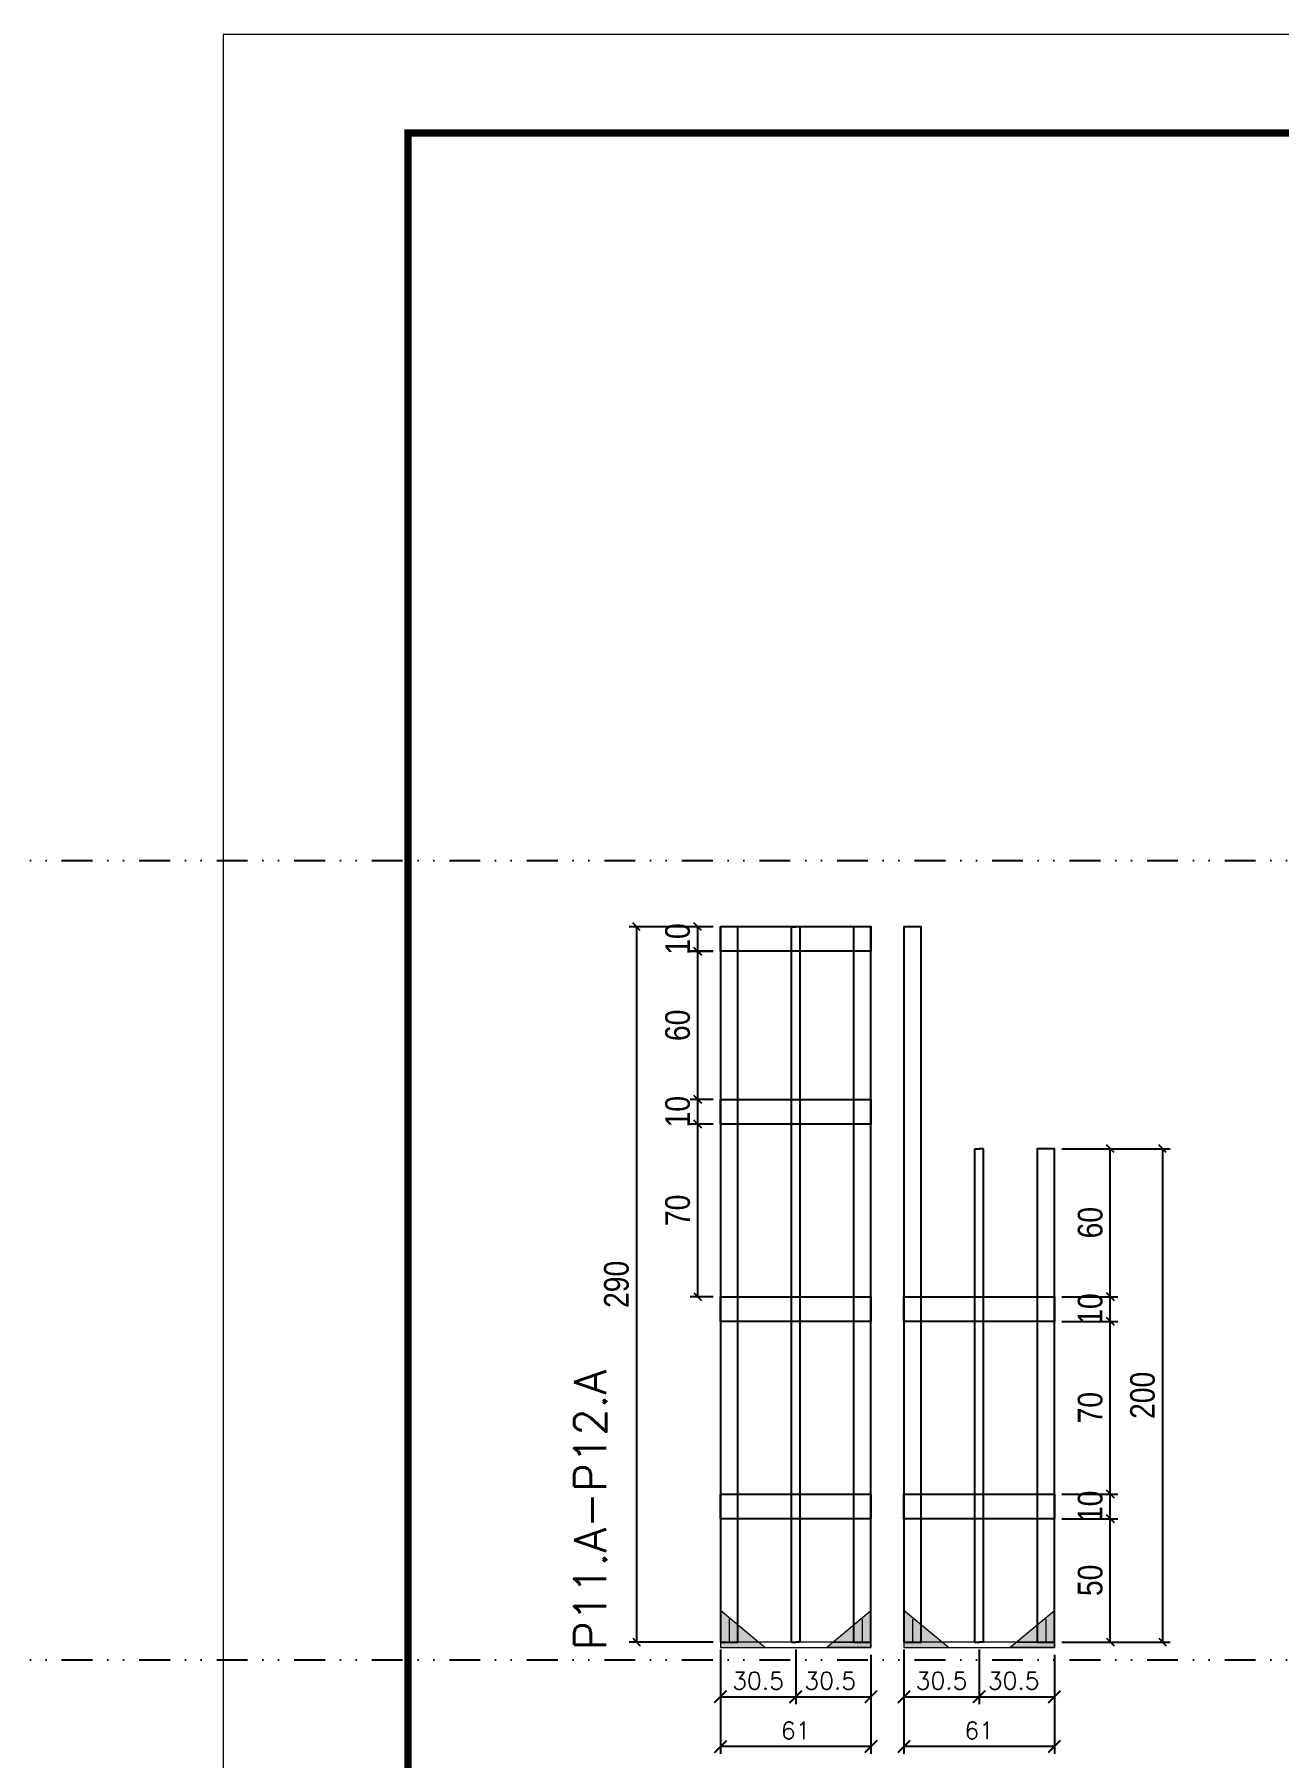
# Model space of a CAD drawing. Extents: x 13770 to 23315, y 867 to 16997.
# Drawn here: x 19105 to 19610, y 8110 to 8808 of the extents above; entities that cross this region are included whole.
import ezdxf

# ---------------------------------------------------------------- set-up
doc = ezdxf.new("R2010")
doc.units = 0
for name, pattern in [('DASHED', [0.75, 0.5, -0.25]), ('DIVIDE2', [0.625, 0.25, -0.125, 0, -0.125, 0, -0.125]), ('HIDDEN', [0.375, 0.25, -0.125])]:
    doc.linetypes.add(name, pattern=pattern)
for name, color, linetype in [('COTA', 241, 'Continuous'), ('Nível', 160, 'Continuous'), ('SARR_2.2x10', 60, 'Continuous'), ('SARR_3.5x7', 81, 'Continuous'), ('SARR_7x7', 40, 'Continuous')]:
    doc.layers.add(name, color=color, linetype=linetype)
for name, color, linetype, lineweight in [('Folhas', 255, 'Continuous', 9), ('Madeira', 126, 'Continuous', 18), ('Sarr 2.2x7', 40, 'Continuous', 9), ('SARRAFO DE PRESSAO', 251, 'DASHED', 9), ('Texto Seção', 7, 'Continuous', 15)]:
    doc.layers.add(name, color=color, linetype=linetype, lineweight=lineweight)
doc.styles.add('COTA TECNICA', font='techl___.ttf', dxfattribs={"height": 10})
doc.styles.add('REGUA-120', font='ROMANS.shx', dxfattribs={"height": 15})
doc.styles.add('ROMANS', font='romans.shx')
doc.dimstyles.new('Cota Paínel', dxfattribs={"dimtxt": 7, "dimasz": 5, "dimexe": 3, "dimexo": 3, "dimgap": 3, "dimtad": 1, "dimdec": 1, "dimzin": 12, "dimdsep": 46, "dimtxsty": 'ROMANS', "dimblk": 'ARCHTICK', "dimcen": 0, "dimclrd": 4, "dimclre": 4, "dimclrt": 1, "dimadec": 1, "dimazin": 3, "dimtfac": 1, "dimtdec": 1, "dimtmove": 0, "dimatfit": 3, "dimldrblk": 'OBLIQUE', "dimfxl": 1, "dimtolj": 1, "dimtzin": 12, "dimarcsym": 0})
doc.dimstyles.new('PAINEL', dxfattribs={"dimtxt": 10, "dimasz": 3, "dimexe": 3, "dimexo": 3, "dimgap": 3, "dimtad": 1, "dimdec": 1, "dimzin": 12, "dimdsep": 46, "dimtxsty": 'COTA TECNICA', "dimblk1": 'OBLIQUE', "dimblk2": 'OBLIQUE', "dimsah": 1, "dimcen": 0.9, "dimclrd": 4, "dimclre": 4, "dimclrt": 240, "dimadec": 1, "dimazin": 3, "dimtfac": 1, "dimtdec": 1, "dimtmove": 0, "dimatfit": 3, "dimfxl": 1, "dimtolj": 1, "dimtzin": 12, "dimarcsym": 0})

# ---------------------------------------------------------------- blocks, each defined once
blk = doc.blocks.new('9999999999')
at = {"layer": 'Folhas'}
blk.add_lwpolyline([(98138.98, 34190.21), (99623.98, 34190.21), (99623.98, 35240.21), (98138.98, 35240.21)], close=True, dxfattribs=at)
at = {"layer": 'Folhas', "color": 30, "const_width": 3}
blk.add_lwpolyline([(98213.98, 34230.21), (99583.98, 34230.21), (99583.98, 35200.21), (98213.98, 35200.21)], close=True, dxfattribs=at)
blk = doc.blocks.new('_ArchTick')
at = {"color": 0, "linetype": 'ByBlock', "const_width": 0.15}
blk.add_lwpolyline([(-0.5, -0.5), (0.5, 0.5)], dxfattribs=at)
blk = doc.blocks.new('*D902')
at = {"layer": 'COTA', "color": 4, "lineweight": -2, "transparency": 16777216}
for p, q in [((19457.7, 8138.58), (19457.7, 8111.4)), ((19518.7, 8138.58), (19518.7, 8111.4)), ((19518.7, 8114.4), (19457.7, 8114.4))]:
    blk.add_line(p, q, dxfattribs=at)
at = {"layer": 'Defpoints', "color": 0, "transparency": 16777216}
for p in [(19457.7, 8141.58), (19518.7, 8141.58), (19457.7, 8114.4)]:
    blk.add_point(p, dxfattribs=at)
at = {"layer": 'COTA', "color": 4, "lineweight": -2, "transparency": 16777216, "xscale": 5, "yscale": 5, "zscale": 5, "rotation": 180}
blk.add_blockref('_ArchTick', (19457.7, 8114.4), dxfattribs=at)
at = {"layer": 'COTA', "color": 4, "lineweight": -2, "transparency": 16777216, "xscale": 5, "yscale": 5, "zscale": 5}
blk.add_blockref('_ArchTick', (19518.7, 8114.4), dxfattribs=at)
at = {"layer": 'COTA', "color": 1, "transparency": 16777216, "insert": (19488.2, 8120.9), "char_height": 7, "attachment_point": 5, "style": 'ROMANS'}
blk.add_mtext('\\A1;61', dxfattribs=at)
blk = doc.blocks.new('_Oblique')
at = {"color": 0, "linetype": 'ByBlock', "lineweight": -2}
blk.add_line((-0.5, -0.5), (0.5, 0.5), dxfattribs=at)
blk = doc.blocks.new('*D903')
at = {"layer": 'COTA', "color": 4, "lineweight": -2, "transparency": 16777216}
for p, q in [((19488.2, 8153.78), (19488.2, 8131.58)), ((19518.7, 8151.58), (19518.7, 8131.58)), ((19488.2, 8134.58), (19518.7, 8134.58))]:
    blk.add_line(p, q, dxfattribs=at)
at = {"layer": 'Defpoints', "color": 0, "transparency": 16777216}
for p in [(19488.2, 8156.78), (19518.7, 8154.58), (19518.7, 8134.58)]:
    blk.add_point(p, dxfattribs=at)
at = {"layer": 'COTA', "color": 4, "lineweight": -2, "transparency": 16777216, "xscale": 5, "yscale": 5, "zscale": 5, "rotation": 180}
blk.add_blockref('_ArchTick', (19488.2, 8134.58), dxfattribs=at)
at = {"layer": 'COTA', "color": 4, "lineweight": -2, "transparency": 16777216, "xscale": 5, "yscale": 5, "zscale": 5}
blk.add_blockref('_ArchTick', (19518.7, 8134.58), dxfattribs=at)
at = {"layer": 'COTA', "color": 1, "transparency": 16777216, "insert": (19502.2, 8141.08), "char_height": 7, "attachment_point": 5, "style": 'ROMANS'}
blk.add_mtext('\\A1;30.5', dxfattribs=at)
blk = doc.blocks.new('*D904')
at = {"layer": 'COTA', "color": 4, "lineweight": -2, "transparency": 16777216}
for p, q in [((19457.7, 8153.78), (19457.7, 8131.58)), ((19488.2, 8153.78), (19488.2, 8131.58)), ((19457.7, 8134.58), (19488.2, 8134.58))]:
    blk.add_line(p, q, dxfattribs=at)
at = {"layer": 'Defpoints', "color": 0, "transparency": 16777216}
for p in [(19457.7, 8156.78), (19488.2, 8156.78), (19488.2, 8134.58)]:
    blk.add_point(p, dxfattribs=at)
at = {"layer": 'COTA', "color": 4, "lineweight": -2, "transparency": 16777216, "xscale": 5, "yscale": 5, "zscale": 5, "rotation": 180}
blk.add_blockref('_ArchTick', (19457.7, 8134.58), dxfattribs=at)
at = {"layer": 'COTA', "color": 4, "lineweight": -2, "transparency": 16777216, "xscale": 5, "yscale": 5, "zscale": 5}
blk.add_blockref('_ArchTick', (19488.2, 8134.58), dxfattribs=at)
at = {"layer": 'COTA', "color": 1, "transparency": 16777216, "insert": (19472.95, 8141.08), "char_height": 7, "attachment_point": 5, "style": 'ROMANS'}
blk.add_mtext('\\A1;30.5', dxfattribs=at)
blk = doc.blocks.new('*D905')
at = {"layer": 'COTA', "color": 4, "lineweight": -2, "transparency": 16777216}
for p, q in [((19521.7, 8206.78), (19544.4, 8206.78)), ((19541.4, 8156.78), (19541.4, 8206.78)), ((19521.7, 8156.78), (19544.4, 8156.78))]:
    blk.add_line(p, q, dxfattribs=at)
at = {"layer": 'Defpoints', "color": 0, "transparency": 16777216}
for p in [(19518.7, 8206.78), (19541.4, 8206.78), (19518.7, 8156.78)]:
    blk.add_point(p, dxfattribs=at)
at = {"layer": 'COTA', "color": 4, "lineweight": -2, "transparency": 16777216, "xscale": 3, "yscale": 3, "zscale": 3}
for p, rotation in [((19541.4, 8206.78), 90), ((19541.4, 8156.78), 270)]:
    blk.add_blockref('_Oblique', p, dxfattribs=dict(at, rotation=rotation))
at = {"layer": 'COTA', "color": 240, "transparency": 16777216, "insert": (19533.29, 8181.78), "char_height": 10, "attachment_point": 5, "rotation": 90, "style": 'COTA TECNICA'}
blk.add_mtext('\\A1;50', dxfattribs=at)
blk = doc.blocks.new('*D906')
at = {"layer": 'COTA', "color": 4, "lineweight": -2, "transparency": 16777216}
for p, q in [((19521.7, 8216.78), (19544.4, 8216.78)), ((19541.4, 8206.78), (19541.4, 8216.78)), ((19521.7, 8206.78), (19544.4, 8206.78))]:
    blk.add_line(p, q, dxfattribs=at)
at = {"layer": 'Defpoints', "color": 0, "transparency": 16777216}
for p in [(19518.7, 8216.78), (19541.4, 8216.78), (19518.7, 8206.78)]:
    blk.add_point(p, dxfattribs=at)
at = {"layer": 'COTA', "color": 4, "lineweight": -2, "transparency": 16777216, "xscale": 3, "yscale": 3, "zscale": 3}
for p, rotation in [((19541.4, 8216.78), 90), ((19541.4, 8206.78), 270)]:
    blk.add_blockref('_Oblique', p, dxfattribs=dict(at, rotation=rotation))
at = {"layer": 'COTA', "color": 240, "transparency": 16777216, "insert": (19533.29, 8211.78), "char_height": 10, "attachment_point": 5, "rotation": 90, "style": 'COTA TECNICA'}
blk.add_mtext('\\A1;10', dxfattribs=at)
blk = doc.blocks.new('*D907')
at = {"layer": 'COTA', "color": 4, "lineweight": -2, "transparency": 16777216}
for p, q in [((19521.7, 8286.78), (19544.4, 8286.78)), ((19541.4, 8216.78), (19541.4, 8286.78)), ((19521.7, 8216.78), (19544.4, 8216.78))]:
    blk.add_line(p, q, dxfattribs=at)
at = {"layer": 'Defpoints', "color": 0, "transparency": 16777216}
for p in [(19518.7, 8286.78), (19541.4, 8286.78), (19518.7, 8216.78)]:
    blk.add_point(p, dxfattribs=at)
at = {"layer": 'COTA', "color": 4, "lineweight": -2, "transparency": 16777216, "xscale": 3, "yscale": 3, "zscale": 3}
for p, rotation in [((19541.4, 8286.78), 90), ((19541.4, 8216.78), 270)]:
    blk.add_blockref('_Oblique', p, dxfattribs=dict(at, rotation=rotation))
at = {"layer": 'COTA', "color": 240, "transparency": 16777216, "insert": (19533.29, 8251.78), "char_height": 10, "attachment_point": 5, "rotation": 90, "style": 'COTA TECNICA'}
blk.add_mtext('\\A1;70', dxfattribs=at)
blk = doc.blocks.new('*D908')
at = {"layer": 'COTA', "color": 4, "lineweight": -2, "transparency": 16777216}
for p, q in [((19521.7, 8296.78), (19544.4, 8296.78)), ((19541.4, 8286.78), (19541.4, 8296.78)), ((19521.7, 8286.78), (19544.4, 8286.78))]:
    blk.add_line(p, q, dxfattribs=at)
at = {"layer": 'Defpoints', "color": 0, "transparency": 16777216}
for p in [(19518.7, 8296.78), (19541.4, 8296.78), (19518.7, 8286.78)]:
    blk.add_point(p, dxfattribs=at)
at = {"layer": 'COTA', "color": 4, "lineweight": -2, "transparency": 16777216, "xscale": 3, "yscale": 3, "zscale": 3}
for p, rotation in [((19541.4, 8296.78), 90), ((19541.4, 8286.78), 270)]:
    blk.add_blockref('_Oblique', p, dxfattribs=dict(at, rotation=rotation))
at = {"layer": 'COTA', "color": 240, "transparency": 16777216, "insert": (19533.29, 8291.78), "char_height": 10, "attachment_point": 5, "rotation": 90, "style": 'COTA TECNICA'}
blk.add_mtext('\\A1;10', dxfattribs=at)
blk = doc.blocks.new('*D909')
at = {"layer": 'COTA', "color": 4, "lineweight": -2, "transparency": 16777216}
for p, q in [((19383.29, 8138.58), (19383.29, 8111.4)), ((19444.29, 8138.58), (19444.29, 8111.4)), ((19444.29, 8114.4), (19383.29, 8114.4))]:
    blk.add_line(p, q, dxfattribs=at)
at = {"layer": 'Defpoints', "color": 0, "transparency": 16777216}
for p in [(19383.29, 8141.58), (19444.29, 8141.58), (19383.29, 8114.4)]:
    blk.add_point(p, dxfattribs=at)
at = {"layer": 'COTA', "color": 4, "lineweight": -2, "transparency": 16777216, "xscale": 5, "yscale": 5, "zscale": 5, "rotation": 180}
blk.add_blockref('_ArchTick', (19383.29, 8114.4), dxfattribs=at)
at = {"layer": 'COTA', "color": 4, "lineweight": -2, "transparency": 16777216, "xscale": 5, "yscale": 5, "zscale": 5}
blk.add_blockref('_ArchTick', (19444.29, 8114.4), dxfattribs=at)
at = {"layer": 'COTA', "color": 1, "transparency": 16777216, "insert": (19413.79, 8120.9), "char_height": 7, "attachment_point": 5, "style": 'ROMANS'}
blk.add_mtext('\\A1;61', dxfattribs=at)
blk = doc.blocks.new('*D910')
at = {"layer": 'COTA', "color": 4, "lineweight": -2, "transparency": 16777216}
for p, q in [((19413.79, 8153.78), (19413.79, 8131.58)), ((19444.29, 8151.58), (19444.29, 8131.58)), ((19413.79, 8134.58), (19444.29, 8134.58))]:
    blk.add_line(p, q, dxfattribs=at)
at = {"layer": 'Defpoints', "color": 0, "transparency": 16777216}
for p in [(19413.79, 8156.78), (19444.29, 8154.58), (19444.29, 8134.58)]:
    blk.add_point(p, dxfattribs=at)
at = {"layer": 'COTA', "color": 4, "lineweight": -2, "transparency": 16777216, "xscale": 5, "yscale": 5, "zscale": 5, "rotation": 180}
blk.add_blockref('_ArchTick', (19413.79, 8134.58), dxfattribs=at)
at = {"layer": 'COTA', "color": 4, "lineweight": -2, "transparency": 16777216, "xscale": 5, "yscale": 5, "zscale": 5}
blk.add_blockref('_ArchTick', (19444.29, 8134.58), dxfattribs=at)
at = {"layer": 'COTA', "color": 1, "transparency": 16777216, "insert": (19427.79, 8141.08), "char_height": 7, "attachment_point": 5, "style": 'ROMANS'}
blk.add_mtext('\\A1;30.5', dxfattribs=at)
blk = doc.blocks.new('*D911')
at = {"layer": 'COTA', "color": 4, "lineweight": -2, "transparency": 16777216}
for p, q in [((19383.29, 8153.78), (19383.29, 8131.58)), ((19413.79, 8153.78), (19413.79, 8131.58)), ((19383.29, 8134.58), (19413.79, 8134.58))]:
    blk.add_line(p, q, dxfattribs=at)
at = {"layer": 'Defpoints', "color": 0, "transparency": 16777216}
for p in [(19383.29, 8156.78), (19413.79, 8156.78), (19413.79, 8134.58)]:
    blk.add_point(p, dxfattribs=at)
at = {"layer": 'COTA', "color": 4, "lineweight": -2, "transparency": 16777216, "xscale": 5, "yscale": 5, "zscale": 5, "rotation": 180}
blk.add_blockref('_ArchTick', (19383.29, 8134.58), dxfattribs=at)
at = {"layer": 'COTA', "color": 4, "lineweight": -2, "transparency": 16777216, "xscale": 5, "yscale": 5, "zscale": 5}
blk.add_blockref('_ArchTick', (19413.79, 8134.58), dxfattribs=at)
at = {"layer": 'COTA', "color": 1, "transparency": 16777216, "insert": (19398.54, 8141.08), "char_height": 7, "attachment_point": 5, "style": 'ROMANS'}
blk.add_mtext('\\A1;30.5', dxfattribs=at)
blk = doc.blocks.new('*D912')
at = {"layer": 'COTA', "color": 4, "lineweight": -2, "transparency": 16777216}
for p, q in [((19521.7, 8356.78), (19544.4, 8356.78)), ((19541.4, 8296.78), (19541.4, 8356.78)), ((19521.7, 8296.78), (19544.4, 8296.78))]:
    blk.add_line(p, q, dxfattribs=at)
at = {"layer": 'Defpoints', "color": 0, "transparency": 16777216}
for p in [(19518.7, 8356.78), (19541.4, 8356.78), (19518.7, 8296.78)]:
    blk.add_point(p, dxfattribs=at)
at = {"layer": 'COTA', "color": 4, "lineweight": -2, "transparency": 16777216, "xscale": 3, "yscale": 3, "zscale": 3}
for p, rotation in [((19541.4, 8356.78), 90), ((19541.4, 8296.78), 270)]:
    blk.add_blockref('_Oblique', p, dxfattribs=dict(at, rotation=rotation))
at = {"layer": 'COTA', "color": 240, "transparency": 16777216, "insert": (19533.29, 8326.78), "char_height": 10, "attachment_point": 5, "rotation": 90, "style": 'COTA TECNICA'}
blk.add_mtext('\\A1;60', dxfattribs=at)
blk = doc.blocks.new('*D913')
at = {"layer": 'COTA', "color": 4, "lineweight": -2, "transparency": 16777216}
for p, q in [((19380.29, 8366.78), (19371.02, 8366.78)), ((19374.02, 8296.78), (19374.02, 8366.78)), ((19380.29, 8296.78), (19371.02, 8296.78))]:
    blk.add_line(p, q, dxfattribs=at)
at = {"layer": 'Defpoints', "color": 0, "transparency": 16777216}
for p in [(19374.02, 8366.78), (19383.29, 8366.78), (19383.29, 8296.78)]:
    blk.add_point(p, dxfattribs=at)
at = {"layer": 'COTA', "color": 4, "lineweight": -2, "transparency": 16777216, "xscale": 3, "yscale": 3, "zscale": 3}
for p, rotation in [((19374.02, 8366.78), 90), ((19374.02, 8296.78), 270)]:
    blk.add_blockref('_Oblique', p, dxfattribs=dict(at, rotation=rotation))
at = {"layer": 'COTA', "color": 240, "transparency": 16777216, "insert": (19365.92, 8331.78), "char_height": 10, "attachment_point": 5, "rotation": 90, "style": 'COTA TECNICA'}
blk.add_mtext('\\A1;70', dxfattribs=at)
blk = doc.blocks.new('*D914')
at = {"layer": 'COTA', "color": 4, "lineweight": -2, "transparency": 16777216}
for p, q in [((19380.29, 8376.78), (19371.02, 8376.78)), ((19374.02, 8366.78), (19374.02, 8376.78)), ((19380.29, 8366.78), (19371.02, 8366.78))]:
    blk.add_line(p, q, dxfattribs=at)
at = {"layer": 'Defpoints', "color": 0, "transparency": 16777216}
for p in [(19374.02, 8376.78), (19383.29, 8376.78), (19383.29, 8366.78)]:
    blk.add_point(p, dxfattribs=at)
at = {"layer": 'COTA', "color": 4, "lineweight": -2, "transparency": 16777216, "xscale": 3, "yscale": 3, "zscale": 3}
for p, rotation in [((19374.02, 8376.78), 90), ((19374.02, 8366.78), 270)]:
    blk.add_blockref('_Oblique', p, dxfattribs=dict(at, rotation=rotation))
at = {"layer": 'COTA', "color": 240, "transparency": 16777216, "insert": (19365.92, 8371.78), "char_height": 10, "attachment_point": 5, "rotation": 90, "style": 'COTA TECNICA'}
blk.add_mtext('\\A1;10', dxfattribs=at)
blk = doc.blocks.new('*D916')
at = {"layer": 'COTA', "color": 4, "lineweight": -2, "transparency": 16777216}
for p, q in [((19380.29, 8436.81), (19371.02, 8436.81)), ((19374.02, 8376.78), (19374.02, 8436.81)), ((19380.29, 8376.78), (19371.02, 8376.78))]:
    blk.add_line(p, q, dxfattribs=at)
at = {"layer": 'Defpoints', "color": 0, "transparency": 16777216}
for p in [(19374.02, 8436.81), (19383.29, 8436.81), (19383.29, 8376.78)]:
    blk.add_point(p, dxfattribs=at)
at = {"layer": 'COTA', "color": 4, "lineweight": -2, "transparency": 16777216, "xscale": 3, "yscale": 3, "zscale": 3}
for p, rotation in [((19374.02, 8436.81), 90), ((19374.02, 8376.78), 270)]:
    blk.add_blockref('_Oblique', p, dxfattribs=dict(at, rotation=rotation))
at = {"layer": 'COTA', "color": 240, "transparency": 16777216, "insert": (19365.92, 8406.79), "char_height": 10, "attachment_point": 5, "rotation": 90, "style": 'COTA TECNICA'}
blk.add_mtext('\\A1;60', dxfattribs=at)
blk = doc.blocks.new('*D915')
at = {"layer": 'COTA', "color": 4, "lineweight": -2, "transparency": 16777216}
for p, q in [((19380.29, 8446.78), (19371.02, 8446.78)), ((19374.02, 8436.78), (19374.02, 8446.78)), ((19380.29, 8436.78), (19371.02, 8436.78))]:
    blk.add_line(p, q, dxfattribs=at)
at = {"layer": 'Defpoints', "color": 0, "transparency": 16777216}
for p in [(19374.02, 8446.78), (19383.29, 8446.78), (19383.29, 8436.78)]:
    blk.add_point(p, dxfattribs=at)
at = {"layer": 'COTA', "color": 4, "lineweight": -2, "transparency": 16777216, "xscale": 3, "yscale": 3, "zscale": 3}
for p, rotation in [((19374.02, 8446.78), 90), ((19374.02, 8436.78), 270)]:
    blk.add_blockref('_Oblique', p, dxfattribs=dict(at, rotation=rotation))
at = {"layer": 'COTA', "color": 240, "transparency": 16777216, "insert": (19365.92, 8441.78), "char_height": 10, "attachment_point": 5, "rotation": 90, "style": 'COTA TECNICA'}
blk.add_mtext('\\A1;10', dxfattribs=at)
blk = doc.blocks.new('*D917')
at = {"layer": 'COTA', "color": 4, "lineweight": -2, "transparency": 16777216}
for p, q in [((19380.29, 8446.78), (19346.24, 8446.78)), ((19349.24, 8446.78), (19349.24, 8156.78)), ((19380.29, 8156.78), (19346.24, 8156.78))]:
    blk.add_line(p, q, dxfattribs=at)
at = {"layer": 'Defpoints', "color": 0, "transparency": 16777216}
for p in [(19383.29, 8446.78), (19349.24, 8156.78), (19383.29, 8156.78)]:
    blk.add_point(p, dxfattribs=at)
at = {"layer": 'COTA', "color": 4, "lineweight": -2, "transparency": 16777216, "xscale": 3, "yscale": 3, "zscale": 3}
for p, rotation in [((19349.24, 8446.78), 90), ((19349.24, 8156.78), 270)]:
    blk.add_blockref('_Oblique', p, dxfattribs=dict(at, rotation=rotation))
at = {"layer": 'COTA', "color": 240, "transparency": 16777216, "insert": (19341.11, 8301.78), "char_height": 10, "attachment_point": 5, "rotation": 90, "style": 'COTA TECNICA'}
blk.add_mtext('\\A1;290', dxfattribs=at)
blk = doc.blocks.new('*D930')
at = {"layer": 'COTA', "color": 4, "lineweight": -2, "transparency": 16777216}
for p, q in [((19521.7, 8356.78), (19565.61, 8356.78)), ((19562.61, 8356.78), (19562.61, 8156.78)), ((19521.7, 8156.78), (19565.61, 8156.78))]:
    blk.add_line(p, q, dxfattribs=at)
at = {"layer": 'Defpoints', "color": 0, "transparency": 16777216}
for p in [(19518.7, 8356.78), (19518.7, 8156.78), (19562.61, 8156.78)]:
    blk.add_point(p, dxfattribs=at)
at = {"layer": 'COTA', "color": 4, "lineweight": -2, "transparency": 16777216, "xscale": 3, "yscale": 3, "zscale": 3}
for p, rotation in [((19562.61, 8356.78), 90), ((19562.61, 8156.78), 270)]:
    blk.add_blockref('_Oblique', p, dxfattribs=dict(at, rotation=rotation))
at = {"layer": 'COTA', "color": 240, "transparency": 16777216, "insert": (19554.51, 8256.78), "char_height": 10, "attachment_point": 5, "rotation": 90, "style": 'COTA TECNICA'}
blk.add_mtext('\\A1;200', dxfattribs=at)

msp = doc.modelspace()

# ---------------------------------------------------------------- hatches: boundary and pattern name
at = {"layer": 'Madeira'}
h = msp.add_hatch(color=252, dxfattribs=at)
h.dxf.hatch_style = 2
h.paths.add_polyline_path([(19383.29, 8169.58), (19383.29, 8154.58), (19401.29, 8154.58)])
h = msp.add_hatch(color=252, dxfattribs=at)
h.dxf.hatch_style = 2
h.paths.add_polyline_path([(19444.29, 8169.58), (19444.29, 8154.58), (19426.29, 8154.58)])
h = msp.add_hatch(color=252, dxfattribs=at)
h.dxf.hatch_style = 2
h.paths.add_polyline_path([(19457.7, 8169.58), (19457.7, 8154.58), (19475.7, 8154.58)])
h = msp.add_hatch(color=252, dxfattribs=at)
h.dxf.hatch_style = 2
h.paths.add_polyline_path([(19518.7, 8169.58), (19518.7, 8154.58), (19500.7, 8154.58)])

# ---------------------------------------------------------------- linework, layer by layer
at = {"layer": 'Madeira', "color": 1, "linetype": 'HIDDEN'}
for p, q in [((19386.79, 8166.08), (19386.79, 8156.78)), ((19386.79, 8166.08), (19386.79, 8156.78)), ((19440.79, 8166.08), (19440.79, 8156.78)), ((19440.79, 8166.08), (19440.79, 8156.78)), ((19461.2, 8166.08), (19461.2, 8156.78)), ((19461.2, 8166.08), (19461.2, 8156.78)), ((19515.2, 8166.08), (19515.2, 8156.78)), ((19515.2, 8166.08), (19515.2, 8156.78)), ((19390.29, 8162.58), (19390.29, 8156.78)), ((19464.7, 8162.58), (19464.7, 8156.78)), ((19393.12, 8156.78), (19383.29, 8156.78)), ((19393.12, 8156.78), (19383.29, 8156.78)), ((19399.09, 8156.78), (19383.29, 8156.78)), ((19428.49, 8156.78), (19444.29, 8156.78)), ((19434.45, 8156.78), (19444.29, 8156.78)), ((19434.45, 8156.78), (19444.29, 8156.78)), ((19467.53, 8156.78), (19457.7, 8156.78)), ((19467.53, 8156.78), (19457.7, 8156.78)), ((19473.5, 8156.78), (19457.7, 8156.78)), ((19502.9, 8156.78), (19518.7, 8156.78)), ((19508.86, 8156.78), (19518.7, 8156.78)), ((19508.86, 8156.78), (19518.7, 8156.78))]:
    msp.add_line(p, q, dxfattribs=at)
at = {"layer": 'Madeira'}
for p, q in [((19383.29, 8156.78), (19383.29, 8154.58)), ((19383.29, 8156.78), (19383.29, 8154.58)), ((19383.29, 8156.78), (19383.29, 8154.58)), ((19457.7, 8156.78), (19457.7, 8154.58)), ((19457.7, 8156.78), (19457.7, 8154.58)), ((19457.7, 8156.78), (19457.7, 8154.58))]:
    msp.add_line(p, q, dxfattribs=at)
at = {"layer": 'Madeira', "color": 0}
for points in [[(19383.29, 8169.58), (19383.29, 8154.58), (19401.29, 8154.58), (19383.29, 8169.58)], [(19444.29, 8169.58), (19444.29, 8154.58), (19426.29, 8154.58), (19444.29, 8169.58)], [(19457.7, 8169.58), (19457.7, 8154.58), (19475.7, 8154.58), (19457.7, 8169.58)], [(19518.7, 8169.58), (19518.7, 8154.58), (19500.7, 8154.58), (19518.7, 8169.58)]]:
    msp.add_lwpolyline(points, dxfattribs=at)
at = {"layer": 'Nível', "color": 4, "linetype": 'DIVIDE2', "ltscale": 50}
for p, q in [((13769.54, 8473.58), (21112.79, 8473.58)), ((13769.54, 8149.58), (21112.79, 8149.58))]:
    msp.add_line(p, q, dxfattribs=at)
at = {"layer": 'Sarr 2.2x7'}
for points in [[(19444.29, 8156.78), (19383.29, 8156.78), (19383.29, 8154.58), (19444.29, 8154.58)], [(19518.7, 8156.78), (19457.7, 8156.78), (19457.7, 8154.58), (19518.7, 8154.58)]]:
    msp.add_lwpolyline(points, close=True, dxfattribs=at)
at = {"layer": 'SARR_2.2x10'}
for points in [[(19383.29, 8446.81), (19444.29, 8446.81), (19444.29, 8436.81), (19383.29, 8436.81)], [(19383.29, 8376.78), (19444.29, 8376.78), (19444.29, 8366.78), (19383.29, 8366.78)], [(19383.29, 8296.78), (19444.29, 8296.78), (19444.29, 8286.78), (19383.29, 8286.78)], [(19457.7, 8296.78), (19518.7, 8296.78), (19518.7, 8286.78), (19457.7, 8286.78)], [(19383.29, 8216.78), (19444.29, 8216.78), (19444.29, 8206.78), (19383.29, 8206.78)], [(19457.7, 8216.78), (19518.7, 8216.78), (19518.7, 8206.78), (19457.7, 8206.78)]]:
    msp.add_lwpolyline(points, close=True, dxfattribs=at)
at = {"layer": 'SARR_3.5x7'}
for p, q in [((19412.04, 8156.78), (19412.04, 8446.78)), ((19412.04, 8446.78), (19413.79, 8446.78)), ((19415.54, 8446.78), (19413.79, 8446.78)), ((19415.54, 8156.78), (19415.54, 8446.78)), ((19486.45, 8156.78), (19486.45, 8356.78)), ((19486.45, 8356.78), (19488.2, 8356.78)), ((19489.95, 8356.78), (19488.2, 8356.78)), ((19489.95, 8156.78), (19489.95, 8356.78)), ((19412.04, 8156.78), (19413.79, 8156.78)), ((19415.54, 8156.78), (19413.79, 8156.78)), ((19486.45, 8156.78), (19488.2, 8156.78)), ((19489.95, 8156.78), (19488.2, 8156.78))]:
    msp.add_line(p, q, dxfattribs=at)
at = {"layer": 'SARR_7x7'}
for points in [[(19383.29, 8156.78), (19390.29, 8156.78), (19390.29, 8446.78), (19383.29, 8446.78)], [(19437.29, 8156.78), (19444.29, 8156.78), (19444.29, 8446.78), (19437.29, 8446.78)], [(19457.7, 8156.78), (19464.7, 8156.78), (19464.7, 8446.78), (19457.7, 8446.78)], [(19511.7, 8156.78), (19518.7, 8156.78), (19518.7, 8356.78), (19511.7, 8356.78)]]:
    msp.add_lwpolyline(points, close=True, dxfattribs=at)

# ---------------------------------------------------------------- block references
at = {"layer": 'SARRAFO DE PRESSAO', "color": 6, "linetype": 'ByBlock'}
msp.add_blockref('9999999999', (-78957.48, -26431.71), dxfattribs=at)

# ---------------------------------------------------------------- texts
at = {"layer": 'Texto Seção', "style": 'REGUA-120'}
msp.add_text('P11.A-P12.A', height=13, rotation=90, dxfattribs=at).set_placement((19336.91, 8153.46))

# ---------------------------------------------------------------- dimensions: what is measured, and where the dimension line sits
at = {"layer": 'COTA'}
for base, p1, p2, angle, dimstyle, picture, middle in [((19349.24, 8156.78), (19383.29, 8446.78), (19383.29, 8156.78), 90, 'PAINEL', '*D917', (19341.11, 8301.78)), ((19374.02, 8436.81), (19383.29, 8376.78), (19383.29, 8436.81), 90, 'PAINEL', '*D916', (19365.92, 8406.79)), ((19374.02, 8366.78), (19383.29, 8296.78), (19383.29, 8366.78), 90, 'PAINEL', '*D913', (19365.92, 8331.78)), ((19541.4, 8356.78), (19518.7, 8296.78), (19518.7, 8356.78), 90, 'PAINEL', '*D912', (19533.29, 8326.78)), ((19562.61, 8156.78), (19518.7, 8356.78), (19518.7, 8156.78), 90, 'PAINEL', '*D930', (19554.51, 8256.78)), ((19541.4, 8286.78), (19518.7, 8216.78), (19518.7, 8286.78), 90, 'PAINEL', '*D907', (19533.29, 8251.78)), ((19541.4, 8206.78), (19518.7, 8156.78), (19518.7, 8206.78), 90, 'PAINEL', '*D905', (19533.29, 8181.78)), ((19383.29, 8114.4), (19444.29, 8141.58), (19383.29, 8141.58), 180, 'Cota Paínel', '*D909', (19413.79, 8120.9)), ((19457.7, 8114.4), (19518.7, 8141.58), (19457.7, 8141.58), 180, 'Cota Paínel', '*D902', (19488.2, 8120.9))]:
    dim = msp.add_linear_dim(base=base, p1=p1, p2=p2, angle=angle, dimstyle=dimstyle, dxfattribs=at)
    dim.commit()
    dim.dimension.update_dxf_attribs({"geometry": picture, "text_midpoint": middle})
for base, p1, p2, picture, middle in [((19374.02, 8446.78), (19383.29, 8436.78), (19383.29, 8446.78), '*D915', (19374.02, 8441.78)), ((19374.02, 8376.78), (19383.29, 8366.78), (19383.29, 8376.78), '*D914', (19374.02, 8371.78))]:
    dim = msp.add_linear_dim(base=base, p1=p1, p2=p2, angle=90, dimstyle='PAINEL', override={"dimtmove": 1}, dxfattribs=at)
    dim.commit()
    dim.dimension.update_dxf_attribs({"geometry": picture, "text_midpoint": middle, "dimtype": 160})
for base, p1, p2, picture, middle in [((19541.4, 8296.78), (19518.7, 8286.78), (19518.7, 8296.78), '*D908', (19541.4, 8291.78)), ((19541.4, 8216.78), (19518.7, 8206.78), (19518.7, 8216.78), '*D906', (19541.4, 8211.78))]:
    dim = msp.add_linear_dim(base=base, p1=p1, p2=p2, angle=90, dimstyle='PAINEL', dxfattribs=at)
    dim.commit()
    dim.dimension.update_dxf_attribs({"geometry": picture, "text_midpoint": middle, "dimtype": 160})
for base, p1, p2, picture, middle in [((19413.79, 8134.58), (19383.29, 8156.78), (19413.79, 8156.78), '*D911', (19398.54, 8141.08)), ((19488.2, 8134.58), (19457.7, 8156.78), (19488.2, 8156.78), '*D904', (19472.95, 8141.08))]:
    dim = msp.add_linear_dim(base=base, p1=p1, p2=p2, dimstyle='Cota Paínel', dxfattribs=at)
    dim.commit()
    dim.dimension.update_dxf_attribs({"geometry": picture, "text_midpoint": middle})
for base, p1, p2, picture, middle in [((19444.29, 8134.58), (19413.79, 8156.78), (19444.29, 8154.58), '*D910', (19427.79, 8134.58)), ((19518.7, 8134.58), (19488.2, 8156.78), (19518.7, 8154.58), '*D903', (19502.2, 8134.58))]:
    dim = msp.add_linear_dim(base=base, p1=p1, p2=p2, dimstyle='Cota Paínel', dxfattribs=at)
    dim.commit()
    dim.dimension.update_dxf_attribs({"geometry": picture, "text_midpoint": middle, "dimtype": 160})

doc.saveas('drawing.dxf')
